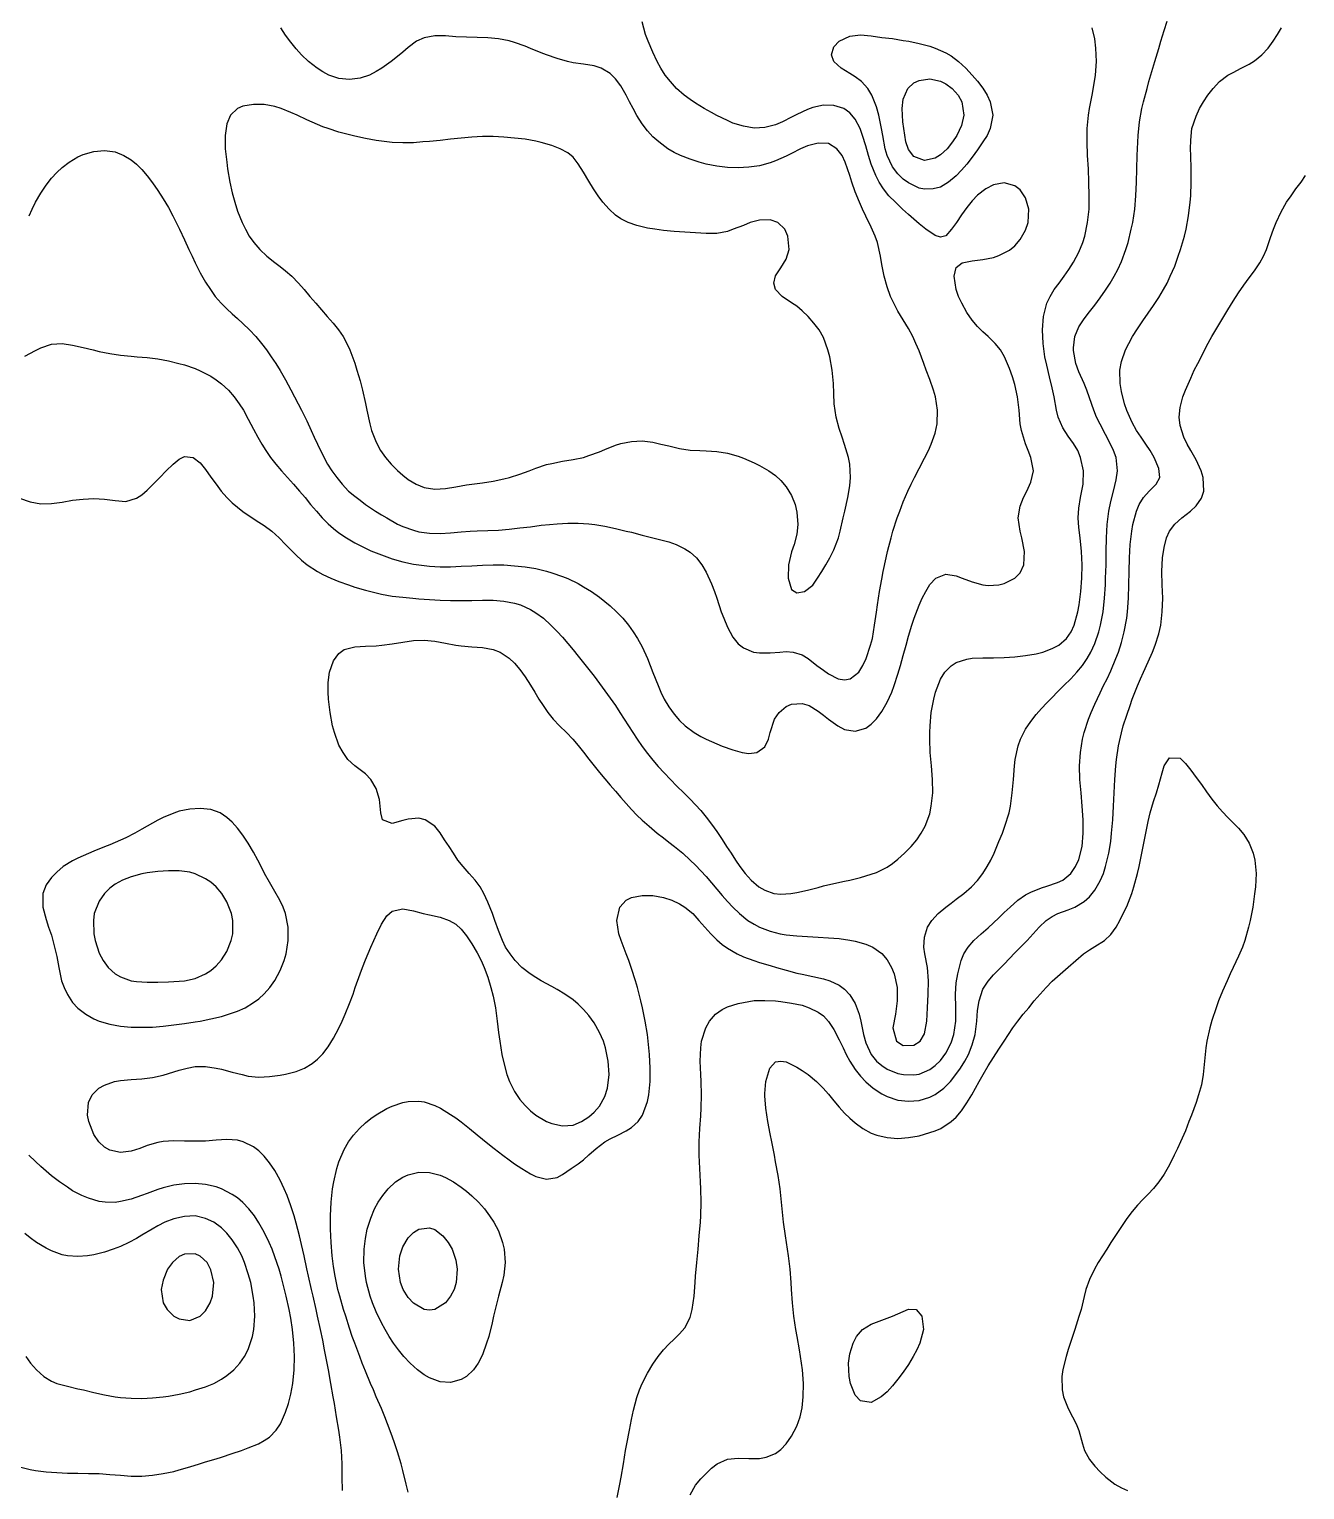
# Model space of a CAD drawing. Header units: metres. Extents: x 0 to 190, y 0 to 286.
# Drawn here: x 94.4 to 147, y 50.7 to 110.9 of the extents above; entities that cross this region are included whole.
import ezdxf

# ---------------------------------------------------------------- set-up
doc = ezdxf.new("R2010")
doc.units = ezdxf.units.M
doc.layers.add('engrave', color=7, linetype='Continuous')

msp = doc.modelspace()

# ---------------------------------------------------------------- linework, layer by layer
at = {"layer": 'engrave'}
for points in [[(94.03, 91.58), (94.47, 91.43), (94.91, 91.34), (95.35, 91.35), (95.79, 91.41), (96.22, 91.49), (96.66, 91.54), (97.1, 91.56), (97.54, 91.54), (97.98, 91.48), (98.42, 91.44), (98.86, 91.57), (99.08, 91.72), (99.3, 91.91), (99.55, 92.15), (99.82, 92.43), (100.09, 92.7), (100.37, 92.98), (100.62, 93.18), (100.84, 93.29), (101.2, 93.26), (101.49, 93.04), (101.71, 92.76), (101.93, 92.44), (102.14, 92.15), (102.35, 91.87), (102.59, 91.61), (102.81, 91.39), (103.03, 91.2), (103.25, 91.03), (103.63, 90.77), (103.91, 90.59), (104.13, 90.45), (104.44, 90.21), (104.75, 89.94), (105.01, 89.67), (105.23, 89.44), (105.45, 89.22), (105.67, 89.02), (105.9, 88.83), (106.32, 88.55), (106.55, 88.43), (106.87, 88.28), (107.2, 88.14), (107.6, 88), (107.86, 87.91), (108.3, 87.78), (108.52, 87.72), (108.96, 87.62), (109.4, 87.54), (109.84, 87.49), (110.26, 87.45), (110.5, 87.43), (110.94, 87.4), (111.38, 87.37), (111.81, 87.36), (112.25, 87.35), (112.69, 87.36), (113.13, 87.37), (113.57, 87.37), (114.01, 87.33), (114.45, 87.25), (114.7, 87.17), (115.11, 86.98), (115.33, 86.85), (115.64, 86.62), (115.95, 86.34), (116.21, 86.08), (116.43, 85.84), (116.65, 85.58), (116.87, 85.32), (117.08, 85.06), (117.3, 84.79), (117.52, 84.51), (117.74, 84.23), (117.96, 83.93), (118.18, 83.63), (118.4, 83.32), (118.61, 83.02), (118.79, 82.74), (118.97, 82.46), (119.15, 82.19), (119.33, 81.91), (119.51, 81.63), (119.72, 81.33), (119.94, 81.04), (120.16, 80.77), (120.38, 80.51), (120.62, 80.25), (120.88, 79.97), (121.15, 79.7), (121.43, 79.42), (121.7, 79.16), (121.92, 78.93), (122.14, 78.69), (122.35, 78.42), (122.57, 78.13), (122.79, 77.82), (123.01, 77.49), (123.2, 77.21), (123.38, 76.93), (123.56, 76.65), (123.75, 76.38), (123.96, 76.1), (124.21, 75.82), (124.53, 75.55), (124.77, 75.4), (125.15, 75.27), (125.43, 75.24), (125.85, 75.27), (126.09, 75.31), (126.53, 75.41), (126.97, 75.52), (127.19, 75.58), (127.62, 75.68), (128.06, 75.78), (128.28, 75.82), (128.72, 75.93), (129.16, 76.06), (129.38, 76.14), (129.82, 76.36), (130.04, 76.51), (130.26, 76.68), (130.54, 76.93), (130.81, 77.21), (131.04, 77.48), (131.23, 77.76), (131.39, 78.04), (131.58, 78.55), (131.64, 78.87), (131.7, 79.42), (131.69, 79.97), (131.65, 80.53), (131.6, 81.08), (131.58, 81.63), (131.58, 81.91), (131.59, 82.19), (131.64, 82.74), (131.74, 83.29), (131.81, 83.57), (132.02, 84.11), (132.2, 84.4), (132.46, 84.66), (132.67, 84.8), (133.11, 84.94), (133.33, 84.97), (133.77, 84.99), (134.21, 84.99), (134.65, 85), (135.09, 85.03), (135.53, 85.08), (135.97, 85.16), (136.24, 85.23), (136.63, 85.37), (136.9, 85.51), (137.22, 85.79), (137.41, 86.06), (137.54, 86.34), (137.69, 86.89), (137.74, 87.17), (137.81, 87.72), (137.85, 88.28), (137.86, 88.83), (137.84, 89.38), (137.78, 89.94), (137.73, 90.36), (137.7, 90.77), (137.73, 91.16), (137.8, 91.6), (137.9, 92.15), (137.92, 92.7), (137.8, 93.26), (137.68, 93.54), (137.51, 93.83), (137.29, 94.14), (137.07, 94.48), (136.88, 94.92), (136.81, 95.2), (136.71, 95.75), (136.63, 96.13), (136.52, 96.58), (136.41, 97.06), (136.33, 97.41), (136.26, 97.96), (136.23, 98.52), (136.27, 99.07), (136.41, 99.62), (136.54, 99.9), (136.71, 100.18), (136.91, 100.45), (137.12, 100.73), (137.32, 101.01), (137.51, 101.31), (137.73, 101.72), (137.89, 102.12), (137.98, 102.39), (138.09, 102.95), (138.15, 103.5), (138.15, 104.05), (138.14, 104.61), (138.12, 105.16), (138.09, 105.71), (138.07, 106.27), (138.07, 106.82), (138.12, 107.37), (138.17, 107.65), (138.27, 108.2), (138.37, 108.76), (138.41, 109.03), (138.45, 109.59), (138.43, 110.14), (138.38, 110.52), (138.28, 110.97)], [(94.25, 97.43), (94.69, 97.67), (94.91, 97.78), (95.35, 97.93), (95.79, 97.95), (96.22, 97.89), (96.66, 97.79), (97.07, 97.69), (97.32, 97.63), (97.76, 97.54), (98.2, 97.48), (98.64, 97.43), (98.89, 97.41), (99.3, 97.38), (99.74, 97.32), (100.18, 97.24), (100.6, 97.13), (100.84, 97.07), (101.28, 96.92), (101.49, 96.83), (101.93, 96.61), (102.15, 96.46), (102.37, 96.29), (102.65, 96.03), (102.89, 95.75), (103.09, 95.47), (103.27, 95.2), (103.47, 94.83), (103.69, 94.42), (103.87, 94.09), (104.03, 93.81), (104.2, 93.54), (104.39, 93.26), (104.61, 92.98), (104.84, 92.7), (105.09, 92.43), (105.34, 92.15), (105.58, 91.87), (105.81, 91.6), (106.04, 91.32), (106.28, 91.04), (106.52, 90.77), (106.76, 90.52), (106.98, 90.33), (107.2, 90.15), (107.52, 89.94), (107.86, 89.74), (108.08, 89.62), (108.52, 89.41), (108.74, 89.32), (109.18, 89.15), (109.4, 89.07), (109.84, 88.95), (110.28, 88.85), (110.5, 88.82), (110.94, 88.77), (111.38, 88.75), (111.81, 88.75), (112.25, 88.77), (112.69, 88.79), (113.13, 88.81), (113.57, 88.82), (114.01, 88.82), (114.45, 88.79), (114.89, 88.74), (115.33, 88.67), (115.77, 88.56), (115.99, 88.5), (116.43, 88.35), (116.65, 88.26), (117.08, 88.05), (117.3, 87.92), (117.63, 87.72), (117.96, 87.49), (118.18, 87.32), (118.4, 87.13), (118.66, 86.89), (118.92, 86.62), (119.15, 86.34), (119.35, 86.06), (119.53, 85.79), (119.72, 85.44), (119.94, 84.96), (120.05, 84.68), (120.16, 84.39), (120.37, 83.85), (120.49, 83.57), (120.63, 83.29), (120.82, 82.97), (121.04, 82.66), (121.26, 82.41), (121.49, 82.19), (121.86, 81.91), (122.14, 81.75), (122.36, 81.63), (122.79, 81.44), (123.01, 81.35), (123.45, 81.19), (123.84, 81.08), (124.11, 81.04), (124.44, 81.08), (124.77, 81.32), (124.92, 81.63), (125, 81.91), (125.18, 82.46), (125.36, 82.74), (125.65, 82.98), (125.87, 83.08), (126.31, 83.11), (126.61, 83.02), (126.97, 82.79), (127.19, 82.62), (127.4, 82.46), (127.78, 82.19), (128.06, 82.03), (128.5, 81.96), (128.94, 82.09), (129.16, 82.25), (129.38, 82.48), (129.6, 82.78), (129.82, 83.16), (130.01, 83.57), (130.11, 83.85), (130.26, 84.31), (130.37, 84.68), (130.48, 85.09), (130.6, 85.51), (130.7, 85.88), (130.84, 86.34), (130.93, 86.62), (131.14, 87.16), (131.27, 87.45), (131.41, 87.72), (131.58, 88.01), (131.83, 88.28), (132.24, 88.44), (132.67, 88.37), (132.92, 88.28), (133.33, 88.12), (133.76, 88), (133.99, 87.97), (134.43, 88), (134.65, 88.05), (135.09, 88.27), (135.31, 88.5), (135.46, 88.83), (135.49, 89.38), (135.37, 89.94), (135.3, 90.21), (135.23, 90.77), (135.31, 91.24), (135.44, 91.6), (135.58, 91.87), (135.75, 92.23), (135.86, 92.7), (135.75, 93.26), (135.64, 93.54), (135.53, 93.82), (135.36, 94.37), (135.31, 94.64), (135.26, 95.2), (135.2, 95.75), (135.09, 96.27), (134.99, 96.58), (134.87, 96.93), (134.66, 97.41), (134.49, 97.69), (134.27, 97.96), (133.99, 98.24), (133.77, 98.44), (133.55, 98.66), (133.33, 98.92), (133.11, 99.24), (132.9, 99.62), (132.77, 99.9), (132.67, 100.18), (132.58, 100.73), (132.67, 101.09), (132.92, 101.28), (133.33, 101.37), (133.77, 101.42), (134.21, 101.51), (134.43, 101.58), (134.87, 101.81), (135.09, 101.99), (135.31, 102.25), (135.53, 102.63), (135.64, 102.95), (135.66, 103.5), (135.53, 103.96), (135.31, 104.29), (135.09, 104.46), (134.65, 104.58), (134.21, 104.5), (133.89, 104.33), (133.55, 104.07), (133.33, 103.84), (133.11, 103.57), (132.89, 103.27), (132.68, 102.95), (132.48, 102.67), (132.24, 102.4), (132.02, 102.34), (131.8, 102.41), (131.42, 102.67), (131.14, 102.89), (130.92, 103.08), (130.7, 103.28), (130.46, 103.5), (130.16, 103.78), (129.89, 104.05), (129.67, 104.33), (129.49, 104.61), (129.35, 104.88), (129.16, 105.36), (129.05, 105.71), (128.94, 106.11), (128.81, 106.54), (128.71, 106.82), (128.5, 107.21), (128.28, 107.47), (128.03, 107.65), (127.62, 107.78), (127.19, 107.79), (126.75, 107.69), (126.53, 107.61), (126.09, 107.4), (125.87, 107.29), (125.5, 107.1), (125.21, 106.97), (124.77, 106.86), (124.33, 106.84), (123.89, 106.92), (123.45, 107.05), (123.23, 107.15), (122.79, 107.36), (122.57, 107.48), (122.27, 107.65), (121.92, 107.87), (121.7, 108.02), (121.45, 108.2), (121.13, 108.48), (120.88, 108.76), (120.67, 109.03), (120.49, 109.31), (120.34, 109.59), (120.16, 109.97), (119.97, 110.42), (119.86, 110.7), (119.72, 111.22)], [(94.43, 103.22), (94.55, 103.5), (94.69, 103.78), (94.91, 104.16), (95.13, 104.49), (95.35, 104.77), (95.57, 105.01), (95.79, 105.21), (96.08, 105.44), (96.44, 105.65), (96.66, 105.75), (97.1, 105.88), (97.54, 105.92), (97.98, 105.86), (98.34, 105.71), (98.64, 105.53), (98.86, 105.35), (99.08, 105.13), (99.3, 104.87), (99.52, 104.58), (99.74, 104.27), (99.96, 103.93), (100.18, 103.56), (100.36, 103.22), (100.5, 102.95), (100.64, 102.67), (100.84, 102.23), (101.02, 101.84), (101.15, 101.56), (101.28, 101.28), (101.49, 100.87), (101.71, 100.48), (101.91, 100.18), (102.11, 99.9), (102.35, 99.62), (102.59, 99.38), (102.81, 99.18), (103.03, 98.99), (103.25, 98.78), (103.52, 98.52), (103.78, 98.24), (104.01, 97.96), (104.22, 97.69), (104.42, 97.41), (104.61, 97.13), (104.79, 96.84), (105.01, 96.46), (105.23, 96.05), (105.38, 95.75), (105.53, 95.47), (105.67, 95.2), (105.89, 94.77), (106.07, 94.37), (106.19, 94.09), (106.33, 93.8), (106.55, 93.35), (106.74, 92.98), (106.92, 92.7), (107.12, 92.43), (107.34, 92.15), (107.61, 91.87), (107.86, 91.66), (108.08, 91.49), (108.31, 91.32), (108.72, 91.04), (108.96, 90.89), (109.18, 90.76), (109.62, 90.51), (109.84, 90.41), (110.28, 90.25), (110.5, 90.19), (110.94, 90.13), (111.38, 90.12), (111.81, 90.15), (112.25, 90.19), (112.62, 90.21), (112.91, 90.23), (113.35, 90.24), (113.79, 90.26), (114.23, 90.3), (114.67, 90.35), (115.11, 90.4), (115.55, 90.46), (115.9, 90.49), (116.21, 90.52), (116.65, 90.54), (117.08, 90.54), (117.52, 90.52), (117.76, 90.49), (118.18, 90.42), (118.62, 90.33), (119.06, 90.22), (119.28, 90.17), (119.72, 90.05), (120.16, 89.94), (120.38, 89.89), (120.82, 89.77), (121.12, 89.66), (121.48, 89.49), (121.7, 89.35), (121.96, 89.11), (122.18, 88.83), (122.35, 88.53), (122.57, 88.04), (122.7, 87.72), (122.79, 87.45), (122.98, 86.89), (123.08, 86.62), (123.23, 86.25), (123.45, 85.84), (123.67, 85.57), (123.89, 85.4), (124.31, 85.23), (124.55, 85.2), (124.99, 85.19), (125.4, 85.23), (125.65, 85.25), (125.94, 85.23), (126.31, 85.12), (126.56, 84.96), (126.92, 84.68), (127.19, 84.48), (127.4, 84.33), (127.8, 84.13), (128.06, 84.08), (128.3, 84.13), (128.65, 84.4), (128.82, 84.68), (128.96, 84.96), (129.14, 85.51), (129.21, 85.79), (129.3, 86.34), (129.38, 86.87), (129.42, 87.17), (129.51, 87.72), (129.6, 88.24), (129.66, 88.55), (129.78, 89.11), (129.84, 89.38), (129.99, 89.94), (130.06, 90.21), (130.24, 90.77), (130.34, 91.04), (130.48, 91.42), (130.68, 91.87), (130.81, 92.15), (130.95, 92.43), (131.14, 92.8), (131.36, 93.22), (131.52, 93.54), (131.64, 93.81), (131.8, 94.26), (131.88, 94.64), (131.9, 95.2), (131.81, 95.75), (131.73, 96.03), (131.58, 96.47), (131.43, 96.86), (131.33, 97.13), (131.14, 97.65), (131.01, 97.96), (130.88, 98.24), (130.7, 98.57), (130.48, 98.93), (130.26, 99.29), (130.09, 99.62), (129.96, 99.9), (129.82, 100.3), (129.7, 100.73), (129.6, 101.21), (129.54, 101.56), (129.42, 102.12), (129.32, 102.39), (129.16, 102.76), (128.94, 103.21), (128.8, 103.5), (128.68, 103.78), (128.5, 104.21), (128.37, 104.61), (128.28, 104.89), (128.09, 105.44), (127.96, 105.71), (127.75, 105.99), (127.4, 106.2), (126.97, 106.22), (126.53, 106.11), (126.24, 105.99), (125.87, 105.8), (125.65, 105.69), (125.21, 105.49), (124.99, 105.41), (124.55, 105.29), (124.11, 105.23), (123.67, 105.2), (123.23, 105.21), (122.79, 105.27), (122.35, 105.36), (122.07, 105.44), (121.7, 105.56), (121.3, 105.71), (121.04, 105.84), (120.78, 105.99), (120.4, 106.27), (120.16, 106.48), (119.94, 106.73), (119.72, 107.02), (119.5, 107.36), (119.34, 107.65), (119.2, 107.93), (119.06, 108.2), (118.84, 108.58), (118.62, 108.88), (118.4, 109.09), (118.03, 109.31), (117.74, 109.41), (117.3, 109.48), (116.87, 109.54), (116.64, 109.59), (116.21, 109.71), (115.77, 109.86), (115.55, 109.95), (115.11, 110.13), (114.89, 110.22), (114.45, 110.37), (114.23, 110.44), (113.79, 110.52), (113.35, 110.56), (112.91, 110.58), (112.47, 110.59), (112.03, 110.61), (111.6, 110.64), (111.16, 110.64), (110.72, 110.56), (110.41, 110.42), (110.06, 110.17), (109.84, 109.98), (109.62, 109.79), (109.37, 109.59), (108.98, 109.31), (108.74, 109.17), (108.47, 109.03), (108.08, 108.9), (107.64, 108.84), (107.2, 108.89), (106.79, 109.03), (106.55, 109.16), (106.31, 109.31), (105.96, 109.59), (105.67, 109.86), (105.45, 110.11), (105.23, 110.38), (105.01, 110.68), (104.81, 110.97)], [(107.35, 50.64), (107.34, 51.19), (107.34, 51.74), (107.31, 52.3), (107.25, 52.85), (107.2, 53.13), (107.11, 53.68), (107.02, 54.23), (106.97, 54.51), (106.88, 55.06), (106.78, 55.62), (106.73, 55.89), (106.62, 56.45), (106.55, 56.84), (106.45, 57.28), (106.33, 57.83), (106.27, 58.11), (106.14, 58.66), (106.08, 58.94), (105.95, 59.49), (105.89, 59.79), (105.77, 60.32), (105.67, 60.79), (105.58, 61.15), (105.45, 61.67), (105.36, 61.98), (105.23, 62.39), (105.07, 62.81), (104.95, 63.09), (104.79, 63.44), (104.57, 63.84), (104.35, 64.16), (104.13, 64.43), (103.91, 64.65), (103.69, 64.82), (103.26, 65.03), (103.03, 65.09), (102.59, 65.12), (102.15, 65.1), (101.71, 65.06), (101.28, 65.05), (100.84, 65.06), (100.4, 65.07), (99.96, 65.04), (99.74, 65), (99.3, 64.87), (99, 64.75), (98.64, 64.64), (98.2, 64.59), (97.76, 64.68), (97.54, 64.81), (97.31, 65.03), (97.1, 65.33), (96.89, 65.86), (96.84, 66.13), (96.88, 66.65), (97.03, 66.97), (97.31, 67.24), (97.54, 67.37), (97.95, 67.52), (98.2, 67.56), (98.64, 67.6), (99.08, 67.63), (99.52, 67.68), (99.96, 67.78), (100.18, 67.84), (100.62, 67.98), (100.95, 68.07), (101.28, 68.13), (101.71, 68.13), (102.15, 68.07), (102.37, 68.02), (102.81, 67.9), (103.22, 67.8), (103.47, 67.74), (103.91, 67.7), (104.35, 67.72), (104.79, 67.78), (105.01, 67.82), (105.45, 67.93), (105.79, 68.07), (106.11, 68.26), (106.33, 68.44), (106.55, 68.66), (106.76, 68.94), (106.98, 69.3), (107.2, 69.72), (107.34, 70.01), (107.46, 70.29), (107.64, 70.73), (107.79, 71.12), (107.88, 71.39), (108.08, 71.95), (108.18, 72.22), (108.3, 72.54), (108.52, 73.05), (108.65, 73.33), (108.77, 73.61), (108.96, 74.01), (109.18, 74.35), (109.4, 74.54), (109.84, 74.64), (110.28, 74.56), (110.69, 74.44), (110.94, 74.39), (111.38, 74.29), (111.76, 74.16), (112.03, 74.01), (112.25, 73.8), (112.47, 73.53), (112.69, 73.2), (112.91, 72.82), (113.08, 72.5), (113.2, 72.22), (113.35, 71.82), (113.48, 71.39), (113.57, 71.03), (113.66, 70.56), (113.73, 70.01), (113.79, 69.53), (113.84, 69.18), (113.93, 68.63), (114.01, 68.28), (114.14, 67.8), (114.24, 67.52), (114.45, 67.1), (114.67, 66.77), (114.89, 66.52), (115.11, 66.3), (115.33, 66.12), (115.77, 65.86), (115.99, 65.78), (116.43, 65.68), (116.87, 65.71), (117.22, 65.86), (117.52, 66.06), (117.74, 66.25), (117.96, 66.5), (118.18, 66.89), (118.29, 67.24), (118.35, 67.8), (118.32, 68.35), (118.21, 68.9), (118.12, 69.18), (117.96, 69.54), (117.74, 69.93), (117.52, 70.24), (117.3, 70.49), (117.08, 70.71), (116.87, 70.89), (116.52, 71.12), (116.21, 71.31), (115.99, 71.43), (115.55, 71.67), (115.33, 71.8), (115.1, 71.95), (114.75, 72.22), (114.48, 72.5), (114.27, 72.78), (114.08, 73.05), (113.95, 73.33), (113.79, 73.75), (113.64, 74.16), (113.54, 74.44), (113.35, 74.91), (113.18, 75.27), (113.03, 75.55), (112.83, 75.82), (112.58, 76.1), (112.34, 76.38), (112.12, 76.65), (111.93, 76.93), (111.75, 77.21), (111.57, 77.48), (111.38, 77.77), (111.16, 78.04), (110.77, 78.31), (110.5, 78.38), (110.06, 78.34), (109.84, 78.28), (109.4, 78.15), (109.01, 78.31), (108.94, 78.59), (108.88, 79.14), (108.74, 79.6), (108.53, 79.97), (108.3, 80.2), (108.08, 80.37), (107.86, 80.54), (107.58, 80.8), (107.38, 81.08), (107.2, 81.39), (107.02, 81.91), (106.95, 82.19), (106.85, 82.74), (106.78, 83.29), (106.76, 83.57), (106.76, 83.97), (106.82, 84.4), (106.98, 84.86), (107.2, 85.17), (107.42, 85.34), (107.86, 85.45), (108.3, 85.47), (108.74, 85.48), (108.98, 85.51), (109.4, 85.57), (109.84, 85.64), (110.28, 85.7), (110.72, 85.72), (111.16, 85.68), (111.6, 85.59), (112.03, 85.51), (112.25, 85.48), (112.69, 85.44), (113.13, 85.41), (113.57, 85.34), (113.86, 85.23), (114.23, 84.98), (114.45, 84.77), (114.67, 84.51), (114.89, 84.2), (115.11, 83.86), (115.29, 83.57), (115.46, 83.29), (115.63, 83.02), (115.83, 82.74), (116.05, 82.46), (116.31, 82.19), (116.59, 81.91), (116.86, 81.63), (117.08, 81.38), (117.3, 81.1), (117.52, 80.81), (117.74, 80.53), (117.96, 80.26), (118.18, 80), (118.4, 79.74), (118.62, 79.49), (118.84, 79.23), (119.06, 78.98), (119.28, 78.73), (119.5, 78.5), (119.72, 78.29), (120, 78.04), (120.34, 77.76), (120.6, 77.56), (120.82, 77.39), (121.05, 77.21), (121.39, 76.93), (121.7, 76.65), (121.92, 76.44), (122.14, 76.21), (122.35, 75.97), (122.57, 75.71), (122.79, 75.45), (123.01, 75.19), (123.23, 74.94), (123.45, 74.7), (123.73, 74.44), (124.08, 74.16), (124.33, 74), (124.55, 73.88), (124.99, 73.71), (125.41, 73.61), (125.65, 73.57), (126.09, 73.52), (126.53, 73.49), (126.97, 73.47), (127.4, 73.44), (127.84, 73.41), (128.28, 73.35), (128.5, 73.31), (128.94, 73.18), (129.23, 73.05), (129.6, 72.79), (129.82, 72.54), (130, 72.22), (130.11, 71.95), (130.24, 71.39), (130.24, 70.84), (130.16, 70.29), (130.06, 69.73), (130.2, 69.18), (130.48, 69), (130.92, 69.01), (131.18, 69.18), (131.36, 69.48), (131.46, 70.01), (131.49, 70.56), (131.51, 71.12), (131.53, 71.67), (131.48, 72.22), (131.38, 72.78), (131.34, 73.05), (131.36, 73.47), (131.48, 73.88), (131.66, 74.16), (131.93, 74.44), (132.24, 74.7), (132.46, 74.87), (132.67, 75.04), (132.98, 75.27), (133.3, 75.55), (133.55, 75.8), (133.77, 76.09), (133.95, 76.38), (134.1, 76.65), (134.23, 76.93), (134.43, 77.41), (134.58, 77.76), (134.68, 78.04), (134.85, 78.59), (134.91, 78.87), (134.98, 79.42), (135.03, 79.97), (135.07, 80.53), (135.1, 80.8), (135.22, 81.36), (135.32, 81.63), (135.53, 82.05), (135.75, 82.37), (135.97, 82.65), (136.19, 82.9), (136.41, 83.14), (136.63, 83.36), (136.85, 83.59), (137.11, 83.85), (137.39, 84.13), (137.65, 84.4), (137.88, 84.68), (138.07, 84.96), (138.22, 85.23), (138.38, 85.58), (138.55, 86.06), (138.62, 86.34), (138.73, 86.89), (138.79, 87.45), (138.82, 88), (138.83, 88.28), (138.85, 88.83), (138.85, 89.38), (138.87, 89.94), (138.9, 90.49), (138.96, 91.04), (139.04, 91.44), (139.15, 91.87), (139.26, 92.33), (139.32, 92.7), (139.26, 93.26), (139.16, 93.54), (139.03, 93.81), (138.82, 94.2), (138.6, 94.63), (138.46, 94.92), (138.35, 95.2), (138.16, 95.72), (138.05, 96.03), (137.94, 96.3), (137.73, 96.79), (137.6, 97.13), (137.51, 97.67), (137.51, 97.78), (137.56, 98.24), (137.73, 98.64), (137.94, 98.98), (138.16, 99.26), (138.38, 99.54), (138.6, 99.84), (138.82, 100.15), (139.02, 100.45), (139.18, 100.73), (139.33, 101.01), (139.48, 101.34), (139.67, 101.84), (139.76, 102.12), (139.89, 102.67), (139.95, 102.95), (140.03, 103.5), (140.08, 104.05), (140.11, 104.61), (140.12, 105.16), (140.13, 105.71), (140.14, 105.99), (140.18, 106.54), (140.23, 107.1), (140.33, 107.65), (140.39, 107.93), (140.54, 108.48), (140.62, 108.76), (140.78, 109.31), (140.86, 109.59), (141.02, 110.12), (141.11, 110.42), (141.24, 110.87), (141.37, 111.25)], [(110.06, 50.58), (109.98, 50.91), (109.84, 51.47), (109.77, 51.74), (109.62, 52.24), (109.51, 52.57), (109.4, 52.89), (109.21, 53.4), (109.1, 53.68), (108.96, 54.02), (108.75, 54.51), (108.63, 54.79), (108.51, 55.06), (108.3, 55.57), (108.17, 55.89), (108.07, 56.17), (107.86, 56.72), (107.76, 57), (107.64, 57.34), (107.49, 57.83), (107.4, 58.11), (107.24, 58.66), (107.17, 58.94), (107.05, 59.49), (106.98, 59.89), (106.93, 60.32), (106.89, 60.88), (106.86, 61.43), (106.86, 61.98), (106.89, 62.54), (106.95, 63.09), (107, 63.37), (107.12, 63.92), (107.21, 64.2), (107.42, 64.71), (107.61, 65.03), (107.81, 65.3), (108.06, 65.58), (108.3, 65.81), (108.52, 65.99), (108.74, 66.14), (109.18, 66.4), (109.4, 66.5), (109.84, 66.65), (110.06, 66.69), (110.5, 66.7), (110.72, 66.67), (111.16, 66.53), (111.4, 66.41), (111.81, 66.16), (112.03, 66.01), (112.25, 65.85), (112.59, 65.58), (112.91, 65.32), (113.13, 65.14), (113.35, 64.96), (113.61, 64.75), (113.97, 64.47), (114.23, 64.28), (114.45, 64.12), (114.75, 63.92), (115.11, 63.71), (115.33, 63.6), (115.77, 63.48), (116.21, 63.56), (116.43, 63.68), (116.79, 63.92), (117.08, 64.12), (117.3, 64.29), (117.52, 64.49), (117.82, 64.75), (118.18, 65.02), (118.4, 65.15), (118.71, 65.3), (119.06, 65.48), (119.28, 65.62), (119.55, 65.86), (119.73, 66.13), (119.93, 66.69), (119.99, 66.97), (120.05, 67.52), (120.05, 68.07), (120.02, 68.63), (119.96, 69.18), (119.93, 69.46), (119.84, 70.01), (119.73, 70.56), (119.66, 70.84), (119.52, 71.39), (119.44, 71.67), (119.28, 72.18), (119.17, 72.5), (119.06, 72.78), (118.85, 73.33), (118.76, 73.61), (118.67, 74.16), (118.8, 74.71), (119.06, 74.99), (119.28, 75.1), (119.72, 75.19), (120.16, 75.18), (120.6, 75.1), (120.94, 74.99), (121.26, 74.85), (121.48, 74.71), (121.8, 74.44), (122.06, 74.16), (122.3, 73.88), (122.55, 73.61), (122.79, 73.36), (123.01, 73.17), (123.23, 73.01), (123.63, 72.78), (123.89, 72.66), (124.32, 72.5), (124.55, 72.43), (124.99, 72.3), (125.26, 72.22), (125.65, 72.11), (126.09, 71.99), (126.31, 71.94), (126.75, 71.85), (127.19, 71.75), (127.46, 71.67), (127.84, 71.49), (128.06, 71.33), (128.28, 71.09), (128.5, 70.73), (128.67, 70.29), (128.73, 70.01), (128.85, 69.46), (128.94, 69.11), (129.16, 68.63), (129.38, 68.35), (129.6, 68.17), (129.82, 68.02), (130.26, 67.85), (130.5, 67.8), (130.92, 67.79), (131.14, 67.82), (131.58, 68.01), (131.8, 68.17), (132.02, 68.38), (132.24, 68.68), (132.46, 69.11), (132.57, 69.46), (132.65, 70.01), (132.65, 70.56), (132.64, 71.12), (132.67, 71.58), (132.73, 71.95), (132.87, 72.5), (132.99, 72.78), (133.16, 73.05), (133.4, 73.33), (133.7, 73.61), (133.99, 73.86), (134.21, 74.06), (134.43, 74.27), (134.65, 74.48), (134.89, 74.71), (135.21, 74.99), (135.53, 75.21), (135.75, 75.33), (136.19, 75.5), (136.41, 75.57), (136.85, 75.72), (137.07, 75.82), (137.4, 76.1), (137.59, 76.38), (137.73, 76.67), (137.86, 77.21), (137.91, 77.76), (137.91, 78.31), (137.87, 78.87), (137.82, 79.42), (137.77, 79.97), (137.76, 80.53), (137.79, 81.08), (137.88, 81.63), (137.95, 81.91), (138.12, 82.46), (138.23, 82.74), (138.38, 83.08), (138.6, 83.54), (138.75, 83.85), (138.89, 84.13), (139.04, 84.46), (139.25, 84.96), (139.36, 85.23), (139.48, 85.62), (139.6, 86.06), (139.7, 86.62), (139.74, 86.89), (139.78, 87.45), (139.79, 88), (139.8, 88.55), (139.81, 89.11), (139.85, 89.66), (139.91, 90.21), (139.95, 90.49), (140.1, 91.04), (140.22, 91.32), (140.39, 91.6), (140.63, 91.87), (140.91, 92.15), (141.07, 92.43), (141.02, 92.8), (140.83, 93.26), (140.67, 93.54), (140.49, 93.81), (140.3, 94.09), (140.11, 94.37), (139.92, 94.7), (139.7, 95.19), (139.61, 95.47), (139.48, 95.98), (139.43, 96.3), (139.42, 96.86), (139.48, 97.22), (139.65, 97.69), (139.79, 97.96), (139.94, 98.24), (140.14, 98.56), (140.36, 98.89), (140.58, 99.21), (140.8, 99.52), (141.02, 99.85), (141.22, 100.18), (141.37, 100.45), (141.5, 100.73), (141.68, 101.15), (141.83, 101.56), (141.92, 101.84), (142.08, 102.39), (142.15, 102.67), (142.25, 103.22), (142.32, 103.78), (142.34, 104.05), (142.36, 104.61), (142.36, 105.16), (142.34, 105.71), (142.33, 105.99), (142.34, 106.35), (142.39, 106.82), (142.56, 107.34), (142.71, 107.65), (142.87, 107.93), (143.05, 108.2), (143.26, 108.48), (143.53, 108.76), (143.87, 109.02), (144.09, 109.14), (144.42, 109.31), (144.75, 109.48), (144.97, 109.62), (145.27, 109.86), (145.53, 110.14), (145.74, 110.42), (145.92, 110.7), (146.09, 110.97)], [(131.36, 104.32), (131.14, 104.37), (130.7, 104.58), (130.48, 104.74), (130.26, 104.95), (130.04, 105.25), (129.82, 105.71), (129.74, 105.99), (129.64, 106.54), (129.59, 106.82), (129.48, 107.37), (129.38, 107.72), (129.19, 108.2), (129.02, 108.48), (128.76, 108.76), (128.5, 108.96), (128.28, 109.09), (127.92, 109.31), (127.62, 109.59), (127.52, 109.86), (127.62, 110.19), (127.84, 110.43), (128.28, 110.63), (128.72, 110.69), (129.16, 110.65), (129.6, 110.58), (130.04, 110.53), (130.48, 110.46), (130.72, 110.42), (131.14, 110.33), (131.58, 110.22), (131.8, 110.14), (132.24, 109.95), (132.46, 109.82), (132.76, 109.59), (133.06, 109.31), (133.33, 109.03), (133.55, 108.78), (133.77, 108.49), (133.95, 108.2), (134.07, 107.93), (134.18, 107.37), (134.07, 106.82), (133.94, 106.54), (133.77, 106.27), (133.55, 105.95), (133.33, 105.64), (133.11, 105.36), (132.89, 105.1), (132.67, 104.87), (132.35, 104.61), (132.02, 104.41), (131.72, 104.33), (131.36, 104.32)], [(130.92, 105.67), (130.7, 105.96), (130.59, 106.27), (130.51, 106.82), (130.47, 107.1), (130.44, 107.65), (130.48, 108.03), (130.67, 108.48), (130.92, 108.71), (131.14, 108.81), (131.58, 108.87), (132.02, 108.78), (132.24, 108.67), (132.5, 108.48), (132.75, 108.2), (132.9, 107.93), (132.99, 107.37), (132.89, 106.95), (132.7, 106.54), (132.51, 106.27), (132.29, 105.99), (132.02, 105.74), (131.8, 105.6), (131.36, 105.5), (130.92, 105.67)], [(126.09, 87.67), (126.41, 87.72), (126.75, 87.99), (126.95, 88.28), (127.12, 88.55), (127.29, 88.83), (127.45, 89.11), (127.62, 89.44), (127.81, 89.94), (127.88, 90.21), (128.01, 90.77), (128.08, 91.04), (128.2, 91.6), (128.28, 92.09), (128.31, 92.43), (128.28, 92.98), (128.23, 93.26), (128.06, 93.79), (127.96, 94.09), (127.84, 94.45), (127.72, 94.92), (127.64, 95.47), (127.62, 95.9), (127.61, 96.3), (127.55, 96.86), (127.45, 97.41), (127.38, 97.69), (127.19, 98.21), (127.01, 98.52), (126.8, 98.79), (126.56, 99.07), (126.31, 99.31), (126.09, 99.49), (125.87, 99.64), (125.49, 99.9), (125.22, 100.18), (125.14, 100.45), (125.21, 100.75), (125.43, 101.08), (125.65, 101.44), (125.78, 101.84), (125.73, 102.39), (125.6, 102.67), (125.31, 102.95), (124.99, 103.06), (124.55, 103.05), (124.17, 102.95), (123.89, 102.83), (123.47, 102.67), (123.23, 102.58), (122.79, 102.5), (122.35, 102.49), (121.92, 102.52), (121.48, 102.55), (121.04, 102.58), (120.6, 102.62), (120.24, 102.67), (119.94, 102.72), (119.5, 102.82), (119.14, 102.95), (118.84, 103.1), (118.62, 103.25), (118.35, 103.5), (118.1, 103.78), (117.9, 104.05), (117.71, 104.33), (117.52, 104.65), (117.3, 105.03), (117.08, 105.37), (116.87, 105.64), (116.65, 105.82), (116.33, 105.99), (115.99, 106.12), (115.55, 106.25), (115.33, 106.3), (114.89, 106.38), (114.45, 106.43), (114.01, 106.47), (113.57, 106.49), (113.13, 106.49), (112.69, 106.47), (112.25, 106.43), (111.81, 106.38), (111.38, 106.33), (110.94, 106.29), (110.67, 106.27), (110.28, 106.24), (109.84, 106.23), (109.4, 106.25), (109.18, 106.27), (108.74, 106.33), (108.3, 106.41), (107.86, 106.51), (107.64, 106.56), (107.2, 106.68), (106.76, 106.82), (106.55, 106.9), (106.11, 107.08), (105.89, 107.18), (105.48, 107.37), (105.23, 107.49), (104.82, 107.65), (104.57, 107.73), (104.13, 107.81), (103.69, 107.81), (103.25, 107.74), (103.03, 107.65), (102.74, 107.37), (102.59, 107.02), (102.52, 106.54), (102.52, 105.99), (102.58, 105.44), (102.61, 105.16), (102.71, 104.61), (102.81, 104.17), (102.92, 103.78), (103.03, 103.42), (103.22, 102.95), (103.35, 102.67), (103.51, 102.39), (103.7, 102.12), (103.94, 101.84), (104.23, 101.56), (104.57, 101.3), (104.79, 101.13), (105.01, 100.96), (105.27, 100.73), (105.54, 100.45), (105.78, 100.18), (106.01, 99.9), (106.25, 99.62), (106.49, 99.35), (106.73, 99.07), (106.97, 98.79), (107.19, 98.52), (107.38, 98.24), (107.53, 97.96), (107.66, 97.69), (107.86, 97.14), (107.95, 96.86), (108.08, 96.41), (108.18, 96.03), (108.3, 95.48), (108.36, 95.2), (108.48, 94.64), (108.55, 94.37), (108.74, 93.89), (108.93, 93.54), (109.13, 93.26), (109.36, 92.98), (109.62, 92.72), (109.84, 92.52), (110.06, 92.35), (110.39, 92.15), (110.72, 92.01), (111.16, 91.95), (111.6, 91.98), (112.03, 92.05), (112.47, 92.12), (112.69, 92.15), (113.13, 92.21), (113.57, 92.28), (114.01, 92.37), (114.25, 92.43), (114.67, 92.57), (115.05, 92.7), (115.33, 92.81), (115.77, 92.96), (115.99, 93.01), (116.43, 93.1), (116.87, 93.17), (117.29, 93.26), (117.52, 93.33), (117.96, 93.49), (118.18, 93.58), (118.62, 93.76), (118.84, 93.83), (119.28, 93.92), (119.72, 93.94), (120.16, 93.89), (120.49, 93.81), (120.82, 93.73), (121.26, 93.62), (121.7, 93.56), (122.1, 93.54), (122.35, 93.53), (122.79, 93.5), (123.23, 93.43), (123.67, 93.31), (123.89, 93.23), (124.33, 93.04), (124.55, 92.93), (124.94, 92.7), (125.21, 92.51), (125.43, 92.31), (125.65, 92.05), (125.87, 91.69), (126.02, 91.32), (126.09, 91), (126.13, 90.49), (126.09, 90.09), (125.98, 89.66), (125.87, 89.36), (125.75, 88.83), (125.74, 88.28), (125.87, 87.81), (126.09, 87.67)], [(118.68, 50.36), (118.8, 50.91), (118.85, 51.19), (118.94, 51.74), (119.03, 52.3), (119.08, 52.57), (119.19, 53.13), (119.28, 53.57), (119.36, 53.96), (119.5, 54.48), (119.61, 54.79), (119.72, 55.06), (119.94, 55.48), (120.16, 55.85), (120.38, 56.17), (120.6, 56.44), (120.82, 56.68), (121.04, 56.89), (121.26, 57.1), (121.48, 57.35), (121.7, 57.78), (121.78, 58.11), (121.86, 58.66), (121.9, 59.22), (121.92, 59.49), (121.97, 60.05), (122.02, 60.6), (122.07, 61.15), (122.12, 61.71), (122.14, 61.98), (122.15, 62.54), (122.14, 63.09), (122.12, 63.37), (122.09, 63.92), (122.07, 64.47), (122.07, 65.03), (122.1, 65.58), (122.14, 66.1), (122.15, 66.41), (122.16, 66.97), (122.15, 67.52), (122.13, 67.8), (122.11, 68.35), (122.13, 68.9), (122.17, 69.18), (122.34, 69.73), (122.5, 70.01), (122.74, 70.29), (123.01, 70.48), (123.23, 70.59), (123.67, 70.73), (124.11, 70.82), (124.33, 70.85), (124.77, 70.86), (125.21, 70.84), (125.43, 70.82), (125.87, 70.75), (126.31, 70.66), (126.61, 70.56), (126.97, 70.38), (127.19, 70.22), (127.4, 69.99), (127.62, 69.66), (127.84, 69.24), (128, 68.9), (128.13, 68.63), (128.28, 68.35), (128.5, 68.01), (128.72, 67.74), (128.94, 67.5), (129.25, 67.24), (129.6, 67.01), (129.82, 66.9), (130.26, 66.75), (130.7, 66.7), (131.14, 66.73), (131.58, 66.87), (131.8, 66.98), (132.16, 67.24), (132.44, 67.52), (132.66, 67.8), (132.85, 68.07), (133.02, 68.35), (133.17, 68.63), (133.33, 69.03), (133.45, 69.46), (133.52, 70.01), (133.55, 70.44), (133.61, 70.84), (133.77, 71.32), (133.99, 71.66), (134.21, 71.91), (134.43, 72.14), (134.65, 72.36), (134.87, 72.59), (135.09, 72.82), (135.32, 73.05), (135.59, 73.33), (135.84, 73.61), (136.09, 73.88), (136.38, 74.16), (136.63, 74.32), (136.86, 74.44), (137.29, 74.6), (137.56, 74.71), (137.94, 74.94), (138.16, 75.13), (138.38, 75.4), (138.6, 75.79), (138.74, 76.1), (138.83, 76.38), (138.96, 76.93), (139.04, 77.41), (139.08, 77.76), (139.13, 78.31), (139.15, 78.87), (139.18, 79.42), (139.21, 79.97), (139.25, 80.53), (139.28, 80.8), (139.36, 81.36), (139.48, 81.9), (139.56, 82.19), (139.7, 82.63), (139.84, 83.02), (139.93, 83.29), (140.14, 83.83), (140.27, 84.13), (140.39, 84.4), (140.58, 84.82), (140.76, 85.23), (140.87, 85.51), (141.02, 85.98), (141.11, 86.34), (141.17, 86.89), (141.19, 87.45), (141.17, 88), (141.15, 88.55), (141.18, 89.11), (141.24, 89.54), (141.34, 89.94), (141.46, 90.22), (141.68, 90.51), (141.98, 90.77), (142.33, 91.04), (142.56, 91.26), (142.78, 91.58), (142.88, 91.87), (142.86, 92.43), (142.77, 92.7), (142.56, 93.16), (142.34, 93.54), (142.19, 93.81), (142.06, 94.09), (141.9, 94.58), (141.86, 94.92), (141.9, 95.31), (142.02, 95.75), (142.12, 96.03), (142.34, 96.52), (142.49, 96.86), (142.63, 97.13), (142.78, 97.42), (142.99, 97.84), (143.21, 98.24), (143.38, 98.52), (143.54, 98.79), (143.7, 99.07), (143.87, 99.35), (144.09, 99.7), (144.31, 100.04), (144.53, 100.36), (144.75, 100.66), (144.97, 100.96), (145.19, 101.28), (145.34, 101.56), (145.46, 101.84), (145.63, 102.33), (145.75, 102.67), (145.86, 102.95), (146.07, 103.39), (146.29, 103.78), (146.48, 104.05), (146.68, 104.33), (146.89, 104.61), (147.08, 104.88)], [(121.7, 50.47), (121.92, 50.86), (122.14, 51.13), (122.35, 51.35), (122.57, 51.56), (122.81, 51.74), (123.23, 51.93), (123.67, 51.98), (124.11, 51.96), (124.55, 51.97), (124.83, 52.02), (125.21, 52.17), (125.43, 52.34), (125.65, 52.57), (125.87, 52.88), (126.09, 53.3), (126.23, 53.68), (126.31, 54.05), (126.36, 54.51), (126.37, 55.06), (126.33, 55.62), (126.29, 55.89), (126.21, 56.45), (126.11, 57), (126.06, 57.28), (125.97, 57.83), (125.92, 58.39), (125.88, 58.94), (125.86, 59.22), (125.82, 59.77), (125.75, 60.32), (125.67, 60.88), (125.63, 61.15), (125.55, 61.71), (125.49, 62.26), (125.44, 62.81), (125.41, 63.09), (125.32, 63.64), (125.22, 64.2), (125.17, 64.47), (125.06, 65.03), (124.99, 65.36), (124.9, 65.86), (124.81, 66.41), (124.77, 66.93), (124.77, 67.02), (124.81, 67.52), (124.98, 68.07), (125.21, 68.32), (125.43, 68.36), (125.65, 68.32), (126.09, 68.11), (126.31, 67.97), (126.56, 67.8), (126.9, 67.52), (127.18, 67.24), (127.4, 66.99), (127.62, 66.72), (127.84, 66.46), (128.06, 66.21), (128.28, 66), (128.5, 65.81), (128.82, 65.58), (129.16, 65.39), (129.4, 65.3), (129.82, 65.2), (130.26, 65.17), (130.7, 65.2), (131.14, 65.28), (131.36, 65.34), (131.8, 65.48), (132.03, 65.58), (132.46, 65.86), (132.67, 66.05), (132.89, 66.31), (133.11, 66.63), (133.31, 66.97), (133.47, 67.24), (133.62, 67.52), (133.78, 67.8), (133.99, 68.16), (134.21, 68.51), (134.43, 68.85), (134.65, 69.18), (134.83, 69.46), (135.01, 69.73), (135.21, 70.01), (135.43, 70.29), (135.66, 70.56), (135.89, 70.84), (136.13, 71.12), (136.38, 71.39), (136.63, 71.65), (136.85, 71.85), (137.07, 72.04), (137.29, 72.23), (137.6, 72.5), (137.92, 72.78), (138.16, 72.95), (138.38, 73.08), (138.78, 73.33), (139.04, 73.58), (139.26, 73.88), (139.42, 74.16), (139.56, 74.44), (139.7, 74.74), (139.91, 75.27), (140, 75.55), (140.14, 76.09), (140.21, 76.38), (140.33, 76.93), (140.38, 77.21), (140.49, 77.76), (140.58, 78.24), (140.67, 78.59), (140.8, 79.06), (140.93, 79.42), (141.02, 79.75), (141.17, 80.25), (141.25, 80.53), (141.46, 80.86), (141.9, 80.85), (142.12, 80.63), (142.34, 80.35), (142.56, 80.06), (142.78, 79.76), (142.99, 79.46), (143.21, 79.16), (143.43, 78.88), (143.65, 78.64), (143.87, 78.41), (144.09, 78.19), (144.31, 77.96), (144.53, 77.7), (144.75, 77.35), (144.92, 76.93), (144.99, 76.65), (145.04, 76.1), (145.01, 75.55), (144.97, 75.25), (144.9, 74.71), (144.79, 74.16), (144.73, 73.88), (144.57, 73.33), (144.47, 73.05), (144.31, 72.69), (144.09, 72.22), (143.97, 71.95), (143.84, 71.67), (143.65, 71.24), (143.49, 70.84), (143.39, 70.56), (143.21, 70.03), (143.13, 69.73), (143.01, 69.18), (142.97, 68.9), (142.91, 68.35), (142.85, 67.8), (142.78, 67.38), (142.66, 66.97), (142.56, 66.65), (142.37, 66.13), (142.27, 65.86), (142.12, 65.48), (141.92, 65.03), (141.79, 64.75), (141.66, 64.47), (141.46, 64.08), (141.24, 63.69), (141.02, 63.37), (140.8, 63.1), (140.58, 62.87), (140.36, 62.65), (140.14, 62.41), (139.92, 62.15), (139.7, 61.86), (139.48, 61.54), (139.26, 61.2), (139.05, 60.88), (138.88, 60.6), (138.7, 60.32), (138.53, 60.05), (138.37, 59.77), (138.16, 59.35), (138.02, 58.94), (137.94, 58.64), (137.82, 58.11), (137.73, 57.82), (137.56, 57.28), (137.47, 57), (137.29, 56.46), (137.2, 56.17), (137.07, 55.64), (137.03, 55.34), (137.04, 54.79), (137.1, 54.51), (137.29, 54.02), (137.47, 53.68), (137.61, 53.4), (137.73, 53.12), (137.88, 52.57), (137.96, 52.3), (138.16, 51.92), (138.38, 51.65), (138.6, 51.42), (138.84, 51.19), (139.21, 50.91), (139.48, 50.75), (139.73, 50.64)], [(97.32, 70.01), (97.76, 69.88), (98.2, 69.8), (98.64, 69.75), (99.08, 69.75), (99.52, 69.76), (99.96, 69.8), (100.4, 69.85), (100.84, 69.91), (101.28, 69.98), (101.49, 70.01), (101.93, 70.1), (102.37, 70.2), (102.65, 70.29), (103.03, 70.42), (103.34, 70.56), (103.69, 70.77), (103.91, 70.93), (104.13, 71.13), (104.36, 71.39), (104.57, 71.68), (104.79, 72.09), (104.95, 72.5), (105.03, 72.78), (105.12, 73.33), (105.12, 73.88), (105.01, 74.44), (104.91, 74.71), (104.77, 74.99), (104.57, 75.35), (104.35, 75.73), (104.14, 76.1), (104, 76.38), (103.86, 76.65), (103.69, 76.97), (103.47, 77.35), (103.25, 77.68), (103.03, 77.97), (102.81, 78.21), (102.59, 78.41), (102.31, 78.59), (101.93, 78.73), (101.49, 78.78), (101.06, 78.75), (100.62, 78.66), (100.4, 78.58), (99.96, 78.4), (99.74, 78.29), (99.3, 78.04), (99.08, 77.92), (98.79, 77.76), (98.42, 77.57), (98.2, 77.47), (97.76, 77.28), (97.54, 77.19), (97.1, 77.01), (96.88, 76.92), (96.44, 76.72), (96.22, 76.61), (95.84, 76.38), (95.57, 76.15), (95.35, 75.93), (95.13, 75.63), (94.99, 75.27), (94.99, 74.71), (95.13, 74.2), (95.23, 73.88), (95.35, 73.55), (95.48, 73.05), (95.57, 72.67), (95.65, 72.22), (95.77, 71.67), (95.87, 71.39), (96.01, 71.1), (96.22, 70.78), (96.44, 70.54), (96.77, 70.29), (97.1, 70.1), (97.32, 70.01)], [(98.86, 71.64), (99.3, 71.61), (99.74, 71.61), (100.18, 71.62), (100.62, 71.65), (100.84, 71.67), (101.28, 71.77), (101.7, 71.95), (101.93, 72.1), (102.15, 72.29), (102.37, 72.53), (102.59, 72.88), (102.77, 73.33), (102.83, 73.61), (102.83, 74.16), (102.78, 74.44), (102.59, 74.92), (102.38, 75.27), (102.15, 75.54), (101.93, 75.73), (101.71, 75.88), (101.28, 76.08), (101.06, 76.15), (100.62, 76.21), (100.18, 76.21), (99.74, 76.18), (99.3, 76.12), (99.08, 76.08), (98.64, 75.96), (98.28, 75.82), (97.98, 75.66), (97.76, 75.49), (97.54, 75.27), (97.32, 74.95), (97.12, 74.44), (97.08, 74.16), (97.1, 73.61), (97.15, 73.33), (97.32, 72.81), (97.48, 72.5), (97.69, 72.22), (97.98, 71.96), (98.2, 71.83), (98.64, 71.67), (98.86, 71.64)], [(94.03, 51.62), (94.47, 51.51), (94.69, 51.47), (95.13, 51.41), (95.57, 51.38), (96.01, 51.36), (96.44, 51.36), (96.88, 51.35), (97.32, 51.34), (97.76, 51.31), (98.2, 51.27), (98.64, 51.24), (99.08, 51.24), (99.52, 51.27), (99.96, 51.34), (100.4, 51.43), (100.62, 51.49), (101.06, 51.62), (101.46, 51.74), (101.71, 51.82), (102.15, 51.95), (102.37, 52.02), (102.81, 52.17), (103.19, 52.3), (103.47, 52.4), (103.89, 52.57), (104.13, 52.7), (104.35, 52.85), (104.62, 53.13), (104.8, 53.4), (105.01, 53.87), (105.13, 54.23), (105.23, 54.62), (105.31, 55.06), (105.36, 55.62), (105.37, 56.17), (105.35, 56.72), (105.3, 57.28), (105.23, 57.75), (105.16, 58.11), (105.03, 58.66), (104.97, 58.94), (104.82, 59.49), (104.74, 59.77), (104.57, 60.28), (104.45, 60.6), (104.33, 60.88), (104.13, 61.3), (103.91, 61.69), (103.72, 61.98), (103.5, 62.26), (103.25, 62.52), (103.03, 62.71), (102.81, 62.86), (102.37, 63.09), (102.15, 63.17), (101.71, 63.27), (101.28, 63.31), (100.84, 63.3), (100.4, 63.24), (99.96, 63.13), (99.74, 63.06), (99.3, 62.9), (99.07, 62.81), (98.64, 62.66), (98.2, 62.56), (97.98, 62.53), (97.57, 62.54), (97.32, 62.57), (96.88, 62.7), (96.61, 62.81), (96.22, 63.01), (96.01, 63.15), (95.69, 63.37), (95.35, 63.63), (95.13, 63.82), (94.91, 64.01), (94.69, 64.22), (94.42, 64.47)], [(110.94, 55.29), (110.72, 55.42), (110.45, 55.62), (110.15, 55.89), (109.89, 56.17), (109.66, 56.45), (109.46, 56.72), (109.28, 57), (109.11, 57.28), (108.96, 57.56), (108.74, 58.02), (108.6, 58.39), (108.5, 58.66), (108.35, 59.22), (108.3, 59.49), (108.24, 60.05), (108.25, 60.6), (108.3, 61.04), (108.38, 61.43), (108.52, 61.88), (108.68, 62.26), (108.83, 62.54), (109.02, 62.81), (109.24, 63.09), (109.54, 63.37), (109.84, 63.57), (110.06, 63.67), (110.5, 63.77), (110.94, 63.76), (111.38, 63.65), (111.6, 63.56), (111.94, 63.37), (112.25, 63.16), (112.47, 62.99), (112.69, 62.8), (112.96, 62.54), (113.21, 62.26), (113.42, 61.98), (113.6, 61.71), (113.79, 61.35), (113.96, 60.88), (114.03, 60.6), (114.07, 60.05), (114.01, 59.53), (113.94, 59.22), (113.79, 58.66), (113.72, 58.39), (113.59, 57.83), (113.53, 57.56), (113.39, 57), (113.3, 56.72), (113.13, 56.24), (112.95, 55.89), (112.76, 55.62), (112.47, 55.35), (112.25, 55.22), (111.81, 55.1), (111.38, 55.13), (110.94, 55.29)], [(94.3, 56.17), (94.49, 55.89), (94.73, 55.62), (95.04, 55.34), (95.35, 55.16), (95.58, 55.06), (96.01, 54.95), (96.44, 54.84), (96.67, 54.79), (97.1, 54.69), (97.54, 54.59), (97.98, 54.51), (98.2, 54.48), (98.64, 54.45), (99.08, 54.44), (99.52, 54.46), (99.96, 54.51), (100.18, 54.54), (100.62, 54.62), (101.06, 54.72), (101.3, 54.79), (101.71, 54.92), (102.05, 55.06), (102.37, 55.24), (102.59, 55.39), (102.87, 55.62), (103.12, 55.89), (103.32, 56.17), (103.47, 56.46), (103.65, 57), (103.7, 57.28), (103.74, 57.83), (103.71, 58.39), (103.67, 58.66), (103.57, 59.22), (103.47, 59.58), (103.32, 60.05), (103.2, 60.32), (103.03, 60.65), (102.81, 60.99), (102.59, 61.26), (102.37, 61.48), (102.05, 61.71), (101.71, 61.87), (101.28, 61.97), (100.84, 61.95), (100.4, 61.85), (100.03, 61.71), (99.74, 61.56), (99.5, 61.43), (99.08, 61.17), (98.86, 61.04), (98.55, 60.88), (98.2, 60.71), (97.9, 60.6), (97.54, 60.48), (97.1, 60.37), (96.84, 60.32), (96.44, 60.29), (96.02, 60.32), (95.79, 60.37), (95.35, 60.53), (95.13, 60.64), (94.73, 60.88), (94.47, 61.06), (94.25, 61.24)], [(110.94, 58.08), (110.72, 58.11), (110.28, 58.37), (110.06, 58.6), (109.86, 58.94), (109.75, 59.22), (109.66, 59.77), (109.72, 60.32), (109.84, 60.69), (110.06, 61.06), (110.28, 61.29), (110.51, 61.43), (110.94, 61.48), (111.16, 61.41), (111.49, 61.15), (111.72, 60.88), (111.88, 60.6), (112.03, 60.15), (112.09, 59.77), (112.04, 59.22), (111.96, 58.94), (111.81, 58.66), (111.6, 58.38), (111.16, 58.11), (110.94, 58.08)], [(100.62, 57.72), (101.06, 57.65), (101.49, 57.83), (101.71, 58.06), (101.9, 58.39), (102, 58.66), (102.05, 59.22), (101.93, 59.75), (101.77, 60.05), (101.49, 60.31), (101.28, 60.41), (100.84, 60.39), (100.62, 60.29), (100.34, 60.05), (100.14, 59.77), (99.96, 59.32), (99.88, 58.94), (99.96, 58.39), (100.12, 58.11), (100.4, 57.84), (100.62, 57.72)], [(128.72, 54.34), (128.5, 54.58), (128.31, 55.06), (128.25, 55.34), (128.23, 55.89), (128.28, 56.28), (128.42, 56.72), (128.56, 57), (128.8, 57.28), (129.16, 57.5), (129.38, 57.59), (129.82, 57.75), (130.04, 57.84), (130.48, 58.03), (130.7, 58.12), (131.02, 58.11), (131.25, 57.83), (131.32, 57.28), (131.17, 56.72), (131.04, 56.45), (130.9, 56.17), (130.7, 55.84), (130.48, 55.52), (130.26, 55.23), (130.04, 54.96), (129.82, 54.72), (129.58, 54.51), (129.16, 54.28), (128.72, 54.34)]]:
    msp.add_lwpolyline(points, dxfattribs=at)

doc.saveas('drawing.dxf')
